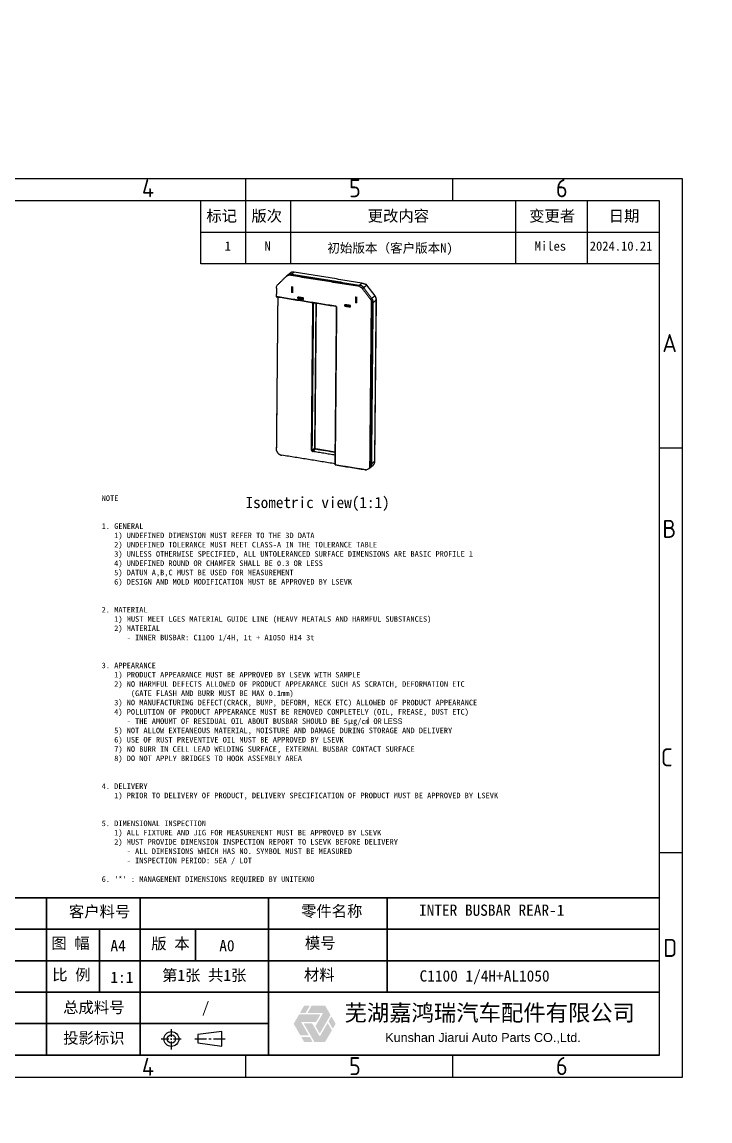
# Model space of a CAD drawing. Header units: millimetres. Extents: x -2825 to 0, y 0 to 11235.
# Drawn here: x -668 to -445.9, y 4907.4 to 5262.4 of the extents above; entities that cross this region are included whole.
import ezdxf
from ezdxf.enums import TextEntityAlignment as Align

# ---------------------------------------------------------------- set-up
doc = ezdxf.new("R2010")
doc.units = ezdxf.units.MM
doc.linetypes.add('AXES', pattern=[24, 15, -3, 3, -3])
doc.styles.add('ISO Proportional', font='isocp.shx')
doc.styles.add('仿宋', font='')
doc.styles.get('仿宋').set_extended_font_data('FangSong_GB2312')
doc.dimstyles.new('\\M+3BBE7\\M+3BABB Standard', dxfattribs={"dimscale": 20, "dimtxt": 0.18, "dimasz": 0.1, "dimexe": 0.18, "dimexo": 0.0625, "dimgap": 0.09, "dimtad": 1, "dimdec": 1, "dimzin": 0, "dimdsep": 46, "dimtxsty": 'Standard', "dimcen": 0, "dimadec": 0, "dimazin": 0, "dimtfac": 1, "dimtdec": 1, "dimtmove": 0, "dimatfit": 2, "dimfxl": 0, "dimtolj": 1, "dimtzin": 0, "dimarcsym": 0})

# ---------------------------------------------------------------- blocks, each defined once
blk = doc.blocks.new('*D8')
at = {"color": 0, "lineweight": -2}
for p, q in [((-884.83, 11228.93), (-872.23, 11228.93)), ((-844.06, 11208.64), (-872.23, 11228.93)), ((-839.52, 11205.37), (-842.44, 11207.47)), ((0, 0), (0, 0))]:
    blk.add_line(p, q, dxfattribs=at)
at = {"color": 0}
for points in [[(-842.25, 11207.74), (-842.64, 11207.2), (-844.06, 11208.64)], [(-839.71, 11205.1), (-839.32, 11205.64), (-837.9, 11204.2)]]:
    blk.add_solid(points, dxfattribs=at)
at = {"layer": 'Defpoints', "color": 0}
for p in [(-844.06, 11208.64), (-837.9, 11204.2)]:
    blk.add_point(p, dxfattribs=at)
at = {"color": 0, "insert": (-879.43, 11232.53), "char_height": 3.6, "attachment_point": 5}
blk.add_mtext('\\A1;∅7.6', dxfattribs=at)
blk = doc.blocks.new('*D9')
at = {"color": 0, "lineweight": -2}
for p, q in [((-2824.77, 11144.5), (-2812.17, 11144.5)), ((-2784, 11124.21), (-2812.17, 11144.5)), ((-2779.46, 11120.94), (-2782.38, 11123.04)), ((0, 0), (0, 0))]:
    blk.add_line(p, q, dxfattribs=at)
at = {"color": 0}
for points in [[(-2782.18, 11123.31), (-2782.57, 11122.77), (-2784, 11124.21)], [(-2779.65, 11120.67), (-2779.26, 11121.21), (-2777.83, 11119.77)]]:
    blk.add_solid(points, dxfattribs=at)
at = {"layer": 'Defpoints', "color": 0}
for p in [(-2784, 11124.21), (-2777.83, 11119.77)]:
    blk.add_point(p, dxfattribs=at)
at = {"color": 0, "insert": (-2819.37, 11148.1), "char_height": 3.6, "attachment_point": 5}
blk.add_mtext('\\A1;∅7.6', dxfattribs=at)
blk = doc.blocks.new('*D10')
at = {"color": 0, "lineweight": -2}
for p, q in [((-1174.23, 11152.07), (-1161.63, 11152.07)), ((-1133.46, 11131.78), (-1161.63, 11152.07)), ((-1128.92, 11128.51), (-1131.84, 11130.61)), ((0, 0), (0, 0))]:
    blk.add_line(p, q, dxfattribs=at)
at = {"color": 0}
for points in [[(-1131.64, 11130.88), (-1132.03, 11130.34), (-1133.46, 11131.78)], [(-1129.11, 11128.23), (-1128.72, 11128.78), (-1127.29, 11127.34)]]:
    blk.add_solid(points, dxfattribs=at)
at = {"layer": 'Defpoints', "color": 0}
for p in [(-1133.46, 11131.78), (-1127.29, 11127.34)]:
    blk.add_point(p, dxfattribs=at)
at = {"color": 0, "insert": (-1168.83, 11155.67), "char_height": 3.6, "attachment_point": 5}
blk.add_mtext('\\A1;∅7.6', dxfattribs=at)
blk = doc.blocks.new('jr')
h = blk.add_hatch(color=251)
h.dxf.hatch_style = 1
h.paths.add_polyline_path([(10.87, -6.25, 0.57735), (11, -6.47), (12.36, -6.47, 0.267949), (12.62, -6.32), (13.73, -4.4, 0.57735), (13.6, -4.17), (12.24, -4.17, 0.267949), (11.98, -4.32)])
h.paths.add_polyline_path([(14.58, -4.17, 0.267949), (14.32, -4.32), (13.21, -6.25, 0.57735), (13.34, -6.47), (17.71, -6.47, -0.57735), (17.84, -6.7), (15.69, -10.42, 0.267949), (15.69, -10.72), (16.8, -12.64, 0.57735), (17.06, -12.64), (20.19, -7.22, 0.267949), (20.19, -6.92), (18.69, -4.32, 0.267949), (18.43, -4.17)])
h = blk.add_hatch(color=128)
h.dxf.hatch_style = 1
h.paths.add_polyline_path([(15.66, -9.24, 0.267949), (15.91, -9.09), (17.02, -7.17, 0.57735), (16.89, -6.94), (10.64, -6.94, 0.267949), (10.38, -7.09), (8.88, -9.69, 0.267949), (8.88, -9.99), (10.81, -13.33, 0.267949), (11.07, -13.48), (13.28, -13.48, 0.57735), (13.41, -13.25), (11.23, -9.46, -0.57735), (11.36, -9.24)])
h.paths.add_polyline_path([(11.43, -13.95, 0.57735), (11.3, -14.17), (11.98, -15.35, 0.267949), (12.24, -15.5), (14.45, -15.5, 0.57735), (14.58, -15.28), (13.9, -14.1, 0.267949), (13.64, -13.95)])
h = blk.add_hatch(color=12)
h.dxf.hatch_style = 1
h.paths.add_polyline_path([(14.65, -9.86, 0.267949), (14.39, -9.71), (12.17, -9.71, 0.57735), (12.04, -9.94), (15.17, -15.35, 0.267949), (15.43, -15.5), (18.43, -15.5, 0.267949), (18.69, -15.35), (20.62, -12.02, 0.267949), (20.62, -11.72), (19.51, -9.8, 0.57735), (19.25, -9.8), (17.06, -13.59, -0.57735), (16.8, -13.59)])
h.paths.add_polyline_path([(20.68, -7.77, 0.57735), (20.42, -7.77), (19.74, -8.95, 0.267949), (19.74, -9.25), (20.85, -11.17, 0.57735), (21.1, -11.17), (21.79, -9.99, 0.267949), (21.79, -9.69)])
at = {"attachment_point": 1, "style": '仿宋'}
for s, insert, char_height, width in [('{\\fSimSun|b1|i0|c134|p2;\\W1.33542; \\W1;芜湖嘉鸿瑞汽车配件有限公司}', (20.01, -3.85), 5.1, 104.0993), ('{\\fArial|b0|i0|c0|p34;\\W5.07572; \\W1;Kunshan Jiarui Auto Parts CO.,Ltd.}', (31.81, -12.71), 2.8, 71.2838)]:
    blk.add_mtext(s, dxfattribs=dict(at, insert=insert, char_height=char_height, width=width))

msp = doc.modelspace()

# ---------------------------------------------------------------- linework, layer by layer
for p, q in [((-871.65, 5211.89), (-454.92, 5211.89)), ((-454.92, 5211.89), (-454.92, 4921.49)), ((-454.92, 4921.49), (-871.65, 4921.49))]:
    msp.add_line(p, q)
at = {"color": 0}
for p, q in [((-595.77, 5204.63), (-595.77, 5211.89)), ((-528.98, 5204.63), (-528.98, 5211.89)), ((-462.18, 5204.63), (-864.39, 5204.63)), ((-610.29, 5184.3), (-610.29, 5204.63)), ((-595.77, 5184.3), (-595.77, 5204.63)), ((-581.25, 5184.3), (-581.25, 5204.63)), ((-508.65, 5184.3), (-508.65, 5204.63)), ((-485.42, 5184.3), (-485.42, 5204.63)), ((-462.18, 4928.75), (-462.18, 5204.63)), ((-462.18, 5194.47), (-610.29, 5194.47)), ((-462.18, 5184.3), (-610.29, 5184.3)), ((-454.92, 5124.77), (-462.18, 5124.77)), ((-454.92, 4994.09), (-462.18, 4994.09)), ((-864.39, 4928.75), (-462.18, 4928.75)), ((-595.77, 4921.49), (-595.77, 4928.75)), ((-528.98, 4921.49), (-528.98, 4928.75))]:
    msp.add_line(p, q, dxfattribs=at)
at = {"linetype": 'Continuous'}
for p, q in [((-582.24, 5180.66), (-582.63, 5180.33)), ((-581.25, 5181.46), (-582.24, 5180.66)), ((-554.05, 5174), (-556.65, 5177.44)), ((-554.09, 5120.59), (-553.61, 5172.7)), ((-573.46, 5124.91), (-573.03, 5171.53)), ((-566.89, 5123.54), (-573.16, 5124.54)), ((-555.69, 5118.46), (-554.7, 5119.26)), ((-556.08, 5118.13), (-555.69, 5118.46))]:
    msp.add_line(p, q, dxfattribs=at)
at = {"color": 7, "lineweight": 35}
for p, q in [((-462.18, 4979.57), (-723.54, 4979.57)), ((-660.1, 4979.57), (-660.1, 4928.75)), ((-629.89, 4979.57), (-629.89, 4928.75)), ((-588.47, 4979.57), (-588.47, 4928.75)), ((-550.14, 4979.57), (-550.14, 4949.08)), ((-462.18, 4969.41), (-723.54, 4969.41)), ((-643, 4969.41), (-643, 4949.08)), ((-612.06, 4969.41), (-612.06, 4959.24)), ((-462.18, 4959.24), (-723.54, 4959.24)), ((-462.18, 4949.08), (-723.54, 4949.08)), ((-588.47, 4938.91), (-723.54, 4938.91)), ((-723.54, 4928.75), (-462.18, 4928.75))]:
    msp.add_line(p, q, dxfattribs=at)
at = {"color": 1, "linetype": 'AXES', "ltscale": 0.167602}
msp.add_line((-619.78, 4930.6), (-619.78, 4937.3), dxfattribs=at)
at = {"color": 7}
for p, q in [((-603.46, 4936.39), (-611.25, 4935.34)), ((-611.25, 4935.34), (-611.25, 4932.66)), ((-603.46, 4931.6), (-603.46, 4936.39)), ((-611.25, 4932.66), (-603.46, 4931.6))]:
    msp.add_line(p, q, dxfattribs=at)
at = {"color": 1, "linetype": 'AXES', "ltscale": 0.167603}
msp.add_line((-623.14, 4933.95), (-616.43, 4933.95), dxfattribs=at)
at = {"color": 1, "linetype": 'AXES', "ltscale": 0.248884}
msp.add_line((-612.19, 4934), (-602.23, 4934), dxfattribs=at)
at = {"color": 7}
for radius in [2.4, 1.34]:
    msp.add_circle((-619.78, 4933.95), radius, dxfattribs=at)
at = {"linetype": 'Continuous'}
for points, degree in [([(-585.42, 5177.63), (-582.73, 5180.25)], 1), ([(-558.91, 5176.96), (-581.93, 5180.65)], 1), ([(-580.96, 5180.98), (-581.31, 5180.69)], 1), ([(-559.44, 5177.18), (-566.73, 5178.35), (-574.02, 5179.52), (-581.31, 5180.69)], 3), ([(-581.19, 5181.51), (-581.21, 5181.5), (-581.23, 5181.48), (-581.25, 5181.46)], 3), ([(-580.17, 5181.62), (-580.96, 5180.98)], 1), ([(-580.96, 5180.98), (-559.09, 5177.47)], 1), ([(-580.96, 5180.98), (-559.09, 5177.47)], 1), ([(-558.3, 5178.11), (-580.17, 5181.62)], 1), ([(-585.9, 5176.46), (-585.92, 5173.71)], 1), ([(-581.02, 5176.95), (-581.03, 5175.08)], 1), ([(-581.02, 5176.95), (-580.56, 5176.88)], 1), ([(-580.73, 5175.11), (-580.71, 5176.98)], 1), ([(-580.57, 5175.01), (-580.56, 5176.88)], 1), ([(-559.09, 5177.47), (-559.21, 5177.37), (-559.32, 5177.28), (-559.44, 5177.18)], 3), ([(-558.3, 5178.11), (-558.56, 5177.9), (-558.82, 5177.68), (-559.09, 5177.47)], 3), ([(-558.3, 5178.11), (-557.94, 5178.06), (-557.54, 5177.94), (-557.19, 5177.78), (-556.89, 5177.61)], 4), ([(-557.72, 5176.62), (-558.11, 5176.3)], 1), ([(-558.11, 5176.3), (-555.48, 5172.82)], 1), ([(-556.73, 5177.43), (-557.72, 5176.62)], 1), ([(-557.72, 5176.62), (-555.09, 5173.15)], 1), ([(-557.72, 5176.62), (-555.09, 5173.15)], 1), ([(-556.73, 5177.43), (-556.78, 5177.49), (-556.83, 5177.55), (-556.89, 5177.61)], 3), ([(-554.1, 5173.95), (-556.73, 5177.43)], 1), ([(-585.92, 5173.71), (-585.85, 5173.59)], 1), ([(-566.81, 5170.64), (-585.92, 5173.71)], 1), ([(-585.46, 5173.4), (-585.9, 5125.24)], 1), ([(-566.74, 5170.52), (-585.85, 5173.59)], 1), ([(-585.8, 5125.15), (-585.35, 5173.3)], 1), ([(-585.46, 5173.4), (-585.35, 5173.3)], 1), ([(-580.73, 5175.11), (-581.03, 5175.08)], 1), ([(-580.57, 5175.01), (-581.03, 5175.08)], 1), ([(-580.57, 5175.01), (-580.73, 5175.11)], 1), ([(-578.9, 5173.41), (-578.98, 5173.58)], 1), ([(-578.98, 5173.58), (-578.98, 5173.11)], 1), ([(-577.14, 5173.28), (-578.98, 5173.58)], 1), ([(-578.98, 5173.11), (-578.9, 5173.41)], 1), ([(-578.98, 5173.11), (-577.14, 5172.82)], 1), ([(-578.9, 5173.41), (-577.06, 5173.11)], 1), ([(-577.14, 5172.82), (-577.14, 5173.28)], 1), ([(-560.34, 5173.63), (-560.36, 5171.76)], 1), ([(-560.34, 5173.63), (-559.89, 5173.56)], 1), ([(-560.04, 5173.66), (-560.05, 5171.79)], 1), ([(-559.9, 5171.69), (-559.89, 5173.56)], 1), ([(-555.7, 5118.6), (-555.2, 5172.35)], 1), ([(-555.09, 5173.15), (-555.22, 5173.04), (-555.35, 5172.93), (-555.48, 5172.82)], 3), ([(-554.95, 5171.57), (-554.95, 5171.79), (-554.99, 5172), (-555.08, 5172.19), (-555.2, 5172.35)], 4), ([(-554.1, 5173.95), (-554.43, 5173.68), (-554.76, 5173.41), (-555.09, 5173.15)], 3), ([(-553.65, 5172.63), (-554.63, 5171.83)], 1), ([(-554.13, 5120.52), (-553.65, 5172.63)], 1), ([(-574.23, 5171.52), (-574.67, 5124.3)], 1), ([(-573.97, 5171.55), (-574.41, 5124.33)], 1), ([(-574.23, 5171.52), (-573.97, 5171.55)], 1), ([(-573.07, 5171.54), (-573.21, 5155.97), (-573.36, 5140.41), (-573.5, 5124.84)], 3), ([(-566.93, 5119.43), (-566.46, 5170.2)], 1), ([(-566.83, 5119.42), (-566.36, 5170.1)], 1), ([(-566.74, 5170.52), (-566.81, 5170.64)], 1), ([(-566.46, 5170.2), (-566.43, 5170.17), (-566.39, 5170.13), (-566.36, 5170.1)], 3), ([(-563.74, 5170.98), (-563.82, 5171.15)], 1), ([(-563.82, 5171.15), (-563.82, 5170.68)], 1), ([(-561.98, 5170.85), (-563.82, 5171.15)], 1), ([(-563.82, 5170.68), (-563.74, 5170.98)], 1), ([(-563.82, 5170.68), (-561.98, 5170.38)], 1), ([(-563.74, 5170.98), (-561.9, 5170.68)], 1), ([(-561.98, 5170.38), (-561.98, 5170.85)], 1), ([(-560.05, 5171.79), (-560.36, 5171.76)], 1), ([(-559.9, 5171.69), (-560.36, 5171.76)], 1), ([(-559.9, 5171.69), (-560.05, 5171.79)], 1), ([(-555.43, 5119.45), (-554.95, 5171.57)], 1), ([(-555.12, 5119.71), (-554.63, 5171.83)], 1), ([(-555.12, 5119.71), (-554.63, 5171.83)], 1), ([(-554.63, 5171.83), (-554.95, 5171.57)], 1), ([(-585.98, 5124.9), (-585.99, 5124.66)], 1), ([(-585.8, 5125.15), (-585.9, 5125.24)], 1), ([(-574.41, 5124.33), (-574.67, 5124.3)], 1), ([(-574.46, 5124.06), (-573.5, 5124.84)], 1), ([(-574.41, 5124.33), (-574.41, 5124.25), (-574.43, 5124.14), (-574.46, 5124.06)], 3), ([(-574.22, 5123.71), (-573.89, 5123.98), (-573.56, 5124.25), (-573.23, 5124.52)], 3), ([(-566.87, 5122.53), (-574.22, 5123.71)], 1), ([(-573.23, 5124.52), (-571.12, 5124.18), (-569.01, 5123.84), (-566.9, 5123.5)], 3), ([(-566.93, 5119.73), (-584.17, 5122.5)], 1), ([(-566.93, 5119.43), (-566.88, 5119.38)], 1), ([(-566.88, 5119.38), (-563.7, 5118.87), (-560.51, 5118.36), (-557.33, 5117.85)], 3), ([(-566.83, 5119.42), (-556.79, 5117.81)], 1), ([(-555.7, 5118.6), (-555.58, 5118.8), (-555.48, 5119.01), (-555.43, 5119.24), (-555.43, 5119.45)], 4), ([(-555.12, 5119.71), (-555.22, 5119.63), (-555.33, 5119.54), (-555.43, 5119.45)], 3), ([(-554.13, 5120.52), (-554.46, 5120.25), (-554.79, 5119.98), (-555.12, 5119.71)], 3)]:
    msp.add_open_spline(points, degree=degree, dxfattribs=at)
for points, degree, knots in [([(-582.73, 5180.25), (-582.62, 5180.35), (-582.5, 5180.44), (-582.23, 5180.58), (-582.08, 5180.63), (-581.93, 5180.65)], 3, [0, 0, 0, 0, 0.5, 0.5, 1, 1, 1, 1]), ([(-580.96, 5180.98), (-581.09, 5181), (-581.22, 5181), (-581.47, 5180.99), (-581.59, 5180.97), (-581.83, 5180.9), (-581.94, 5180.85), (-582.12, 5180.75), (-582.18, 5180.71), (-582.24, 5180.66)], 3, [0, 0, 0, 0, 0.274363, 0.274363, 0.548725, 0.548725, 0.823088, 0.823088, 1, 1, 1, 1]), ([(-581.31, 5180.69), (-581.33, 5180.69), (-581.35, 5180.69), (-581.39, 5180.69), (-581.43, 5180.69), (-581.48, 5180.69), (-581.55, 5180.69), (-581.63, 5180.69), (-581.7, 5180.68), (-581.77, 5180.68), (-581.82, 5180.67), (-581.85, 5180.66), (-581.89, 5180.66), (-581.91, 5180.66), (-581.93, 5180.65)], 3, [0, 0, 0, 0, 0.062471, 0.124908, 0.187332, 0.249769, 0.374729, 0.499801, 0.624938, 0.750039, 0.812557, 0.875048, 0.937521, 1, 1, 1, 1]), ([(-580.17, 5181.62), (-580.18, 5181.62), (-580.21, 5181.63), (-580.26, 5181.64), (-580.3, 5181.64), (-580.36, 5181.65), (-580.43, 5181.65), (-580.53, 5181.66), (-580.66, 5181.66), (-580.8, 5181.65), (-580.92, 5181.62), (-581.01, 5181.6), (-581.07, 5181.58), (-581.11, 5181.56), (-581.15, 5181.53), (-581.18, 5181.52), (-581.19, 5181.51)], 3, [0, 0, 0, 0, 0.031246, 0.062492, 0.093741, 0.124992, 0.187489, 0.249992, 0.374932, 0.499863, 0.624813, 0.749822, 0.812371, 0.874929, 0.937481, 1, 1, 1, 1]), ([(-585.9, 5176.46), (-585.9, 5176.57), (-585.89, 5176.68), (-585.84, 5176.9), (-585.81, 5177), (-585.73, 5177.2), (-585.68, 5177.3), (-585.56, 5177.47), (-585.5, 5177.55), (-585.42, 5177.63)], 3, [0, 0, 0, 0, 0.25, 0.25, 0.5, 0.5, 0.75, 0.75, 1, 1, 1, 1]), ([(-558.91, 5176.96), (-558.92, 5176.96), (-558.93, 5176.97), (-558.96, 5176.98), (-558.98, 5177), (-559.01, 5177.01), (-559.06, 5177.03), (-559.11, 5177.06), (-559.18, 5177.09), (-559.25, 5177.12), (-559.31, 5177.14), (-559.38, 5177.16), (-559.42, 5177.17), (-559.44, 5177.18)], 3, [0, 0, 0, 0, 0.041657, 0.083306, 0.124957, 0.187449, 0.249967, 0.375069, 0.500207, 0.62528, 0.750241, 0.875097, 1, 1, 1, 1]), ([(-557.72, 5176.62), (-557.8, 5176.73), (-557.89, 5176.83), (-557.99, 5176.93), (-558.24, 5177.14), (-558.53, 5177.31), (-558.72, 5177.39), (-558.9, 5177.44), (-559.09, 5177.47)], 5, [0, 0, 0, 0, 0, 0, 0.400002, 0.400002, 0.400002, 1, 1, 1, 1, 1, 1]), ([(-557.72, 5176.62), (-557.8, 5176.73), (-557.9, 5176.84), (-558.11, 5177.03), (-558.22, 5177.11), (-558.45, 5177.26), (-558.58, 5177.32), (-558.83, 5177.41), (-558.96, 5177.45), (-559.09, 5177.47)], 3, [0, 0, 0, 0, 0.25, 0.25, 0.5, 0.5, 0.75, 0.75, 1, 1, 1, 1]), ([(-558.91, 5176.96), (-558.76, 5176.89), (-558.61, 5176.79), (-558.34, 5176.57), (-558.22, 5176.44), (-558.11, 5176.3)], 3, [0, 0, 0, 0, 0.5, 0.5, 1, 1, 1, 1]), ([(-556.68, 5177.47), (-556.68, 5177.47), (-556.69, 5177.47), (-556.69, 5177.48), (-556.7, 5177.48), (-556.7, 5177.49), (-556.71, 5177.5), (-556.73, 5177.51), (-556.75, 5177.52), (-556.77, 5177.54), (-556.8, 5177.56), (-556.82, 5177.57), (-556.84, 5177.59), (-556.86, 5177.6), (-556.87, 5177.6), (-556.88, 5177.61), (-556.89, 5177.61)], 3, [0, 0, 0, 0, 0.030279, 0.060617, 0.091017, 0.121481, 0.182607, 0.244009, 0.367647, 0.4924, 0.618182, 0.744846, 0.808453, 0.872203, 0.936063, 1, 1, 1, 1]), ([(-556.73, 5177.43), (-556.72, 5177.44), (-556.71, 5177.45), (-556.69, 5177.46), (-556.69, 5177.47), (-556.68, 5177.47)], 3, [0, 0, 0, 0, 0.5, 0.5, 1, 1, 1, 1]), ([(-556.65, 5177.44), (-556.65, 5177.44), (-556.66, 5177.44), (-556.66, 5177.45), (-556.67, 5177.46), (-556.68, 5177.47), (-556.68, 5177.47)], 3, [0, 0, 0, 0, 0.048155, 0.366514, 0.683641, 1, 1, 1, 1]), ([(-585.46, 5173.4), (-585.46, 5173.43), (-585.46, 5173.46), (-585.46, 5173.49), (-585.47, 5173.53), (-585.48, 5173.56), (-585.49, 5173.57), (-585.49, 5173.58), (-585.5, 5173.59)], 5, [0, 0, 0, 0, 0, 0, 0.600049, 0.600049, 0.600049, 1, 1, 1, 1, 1, 1]), ([(-585.35, 5173.3), (-585.35, 5173.31), (-585.35, 5173.32), (-585.35, 5173.34), (-585.36, 5173.38), (-585.37, 5173.41), (-585.38, 5173.45), (-585.4, 5173.48), (-585.42, 5173.52), (-585.44, 5173.54), (-585.45, 5173.55), (-585.46, 5173.56)], 3, [0, 0, 0, 0, 0.068253, 0.136574, 0.273774, 0.411249, 0.547989, 0.681936, 0.815552, 0.947633, 1, 1, 1, 1]), ([(-555.48, 5172.82), (-555.42, 5172.75), (-555.37, 5172.67), (-555.28, 5172.52), (-555.24, 5172.43), (-555.2, 5172.35)], 3, [0, 0, 0, 0, 0.5, 0.5, 1, 1, 1, 1]), ([(-554.63, 5171.83), (-554.63, 5171.88), (-554.63, 5171.94), (-554.64, 5171.99), (-554.66, 5172.27), (-554.74, 5172.54), (-554.83, 5172.76), (-554.94, 5172.96), (-555.09, 5173.15)], 5, [0, 0, 0, 0, 0, 0, 0.199933, 0.199933, 0.199933, 1, 1, 1, 1, 1, 1]), ([(-554.63, 5171.83), (-554.63, 5171.94), (-554.64, 5172.06), (-554.68, 5172.29), (-554.71, 5172.4), (-554.79, 5172.62), (-554.83, 5172.73), (-554.95, 5172.95), (-555.01, 5173.05), (-555.09, 5173.15)], 3, [0, 0, 0, 0, 0.25, 0.25, 0.5, 0.5, 0.75, 0.75, 1, 1, 1, 1]), ([(-554.1, 5173.95), (-554.09, 5173.96), (-554.07, 5173.97), (-554.06, 5173.99), (-554.05, 5173.99), (-554.05, 5174), (-554.05, 5174), (-554.05, 5174)], 3, [0, 0, 0, 0, 0.368046, 0.368046, 0.736092, 0.736092, 1, 1, 1, 1]), ([(-553.65, 5172.63), (-553.64, 5172.75), (-553.65, 5172.86), (-553.69, 5173.09), (-553.72, 5173.21), (-553.8, 5173.43), (-553.85, 5173.54), (-553.96, 5173.75), (-554.03, 5173.86), (-554.1, 5173.95)], 3, [0, 0, 0, 0, 0.25, 0.25, 0.5, 0.5, 0.75, 0.75, 1, 1, 1, 1]), ([(-553.61, 5172.7), (-553.6, 5172.79), (-553.62, 5173.01), (-553.7, 5173.38), (-553.86, 5173.73), (-553.99, 5173.93), (-554.05, 5174)], 3, [0, 0, 0, 0, 0.185017, 0.49581, 0.808592, 1, 1, 1, 1]), ([(-553.65, 5172.63), (-553.63, 5172.65), (-553.62, 5172.66), (-553.61, 5172.68), (-553.61, 5172.69), (-553.61, 5172.7), (-553.61, 5172.7), (-553.61, 5172.7)], 3, [0, 0, 0, 0, 0.488194, 0.488194, 0.976388, 0.976388, 1, 1, 1, 1]), ([(-574.23, 5171.52), (-574.23, 5171.55), (-574.23, 5171.58), (-574.22, 5171.61), (-574.2, 5171.66), (-574.17, 5171.7), (-574.15, 5171.72), (-574.12, 5171.74), (-574.08, 5171.76), (-574.07, 5171.76), (-574.06, 5171.77), (-574.04, 5171.77)], 5, [0, 0, 0, 0, 0, 0, 0.4054, 0.4054, 0.4054, 0.803876, 0.803876, 0.803876, 1, 1, 1, 1, 1, 1]), ([(-573.97, 5171.55), (-573.97, 5171.56), (-573.97, 5171.56), (-573.97, 5171.57), (-573.97, 5171.58), (-573.97, 5171.59), (-573.97, 5171.6), (-573.97, 5171.62), (-573.98, 5171.65), (-573.98, 5171.67), (-573.99, 5171.7), (-574, 5171.71), (-574, 5171.73), (-574.01, 5171.74), (-574.01, 5171.74), (-574.01, 5171.75), (-574.01, 5171.75)], 3, [0, 0, 0, 0, 0.03143, 0.062915, 0.094461, 0.126062, 0.189401, 0.25292, 0.380191, 0.507341, 0.633648, 0.758329, 0.819843, 0.880674, 0.940749, 1, 1, 1, 1]), ([(-566.36, 5170.1), (-566.36, 5170.13), (-566.36, 5170.16), (-566.37, 5170.23), (-566.38, 5170.26), (-566.4, 5170.32), (-566.42, 5170.35), (-566.45, 5170.4), (-566.47, 5170.43), (-566.51, 5170.48), (-566.53, 5170.5), (-566.58, 5170.55), (-566.61, 5170.56), (-566.67, 5170.6), (-566.69, 5170.61), (-566.75, 5170.63), (-566.78, 5170.64), (-566.81, 5170.64)], 3, [0, 0, 0, 0, 0.125, 0.125, 0.25, 0.25, 0.375, 0.375, 0.5, 0.5, 0.625, 0.625, 0.75, 0.75, 0.875, 0.875, 1, 1, 1, 1]), ([(-566.46, 5170.2), (-566.46, 5170.23), (-566.47, 5170.27), (-566.5, 5170.34), (-566.52, 5170.38), (-566.57, 5170.44), (-566.6, 5170.46), (-566.66, 5170.5), (-566.7, 5170.52), (-566.74, 5170.52)], 3, [0, 0, 0, 0, 0.25, 0.25, 0.5, 0.5, 0.75, 0.75, 1, 1, 1, 1]), ([(-585.8, 5125.15), (-585.8, 5125.12), (-585.8, 5125.09), (-585.81, 5125.06), (-585.83, 5125.01), (-585.86, 5124.97), (-585.88, 5124.95), (-585.91, 5124.92), (-585.95, 5124.91), (-585.96, 5124.9), (-585.97, 5124.9), (-585.98, 5124.9)], 5, [0, 0, 0, 0, 0, 0, 0.406505, 0.406505, 0.406505, 0.805497, 0.805497, 0.805497, 1, 1, 1, 1, 1, 1]), ([(-585.95, 5124.97), (-585.95, 5124.97), (-585.95, 5124.96), (-585.96, 5124.95), (-585.97, 5124.93), (-585.97, 5124.91), (-585.98, 5124.9), (-585.98, 5124.9)], 3, [0, 0, 0, 0, 0.124976, 0.250023, 0.500212, 0.7485, 1, 1, 1, 1]), ([(-585.9, 5125.24), (-585.9, 5125.24), (-585.9, 5125.22), (-585.9, 5125.19), (-585.91, 5125.16), (-585.91, 5125.12), (-585.92, 5125.08), (-585.93, 5125.05), (-585.93, 5125.02), (-585.94, 5125), (-585.95, 5124.98), (-585.95, 5124.97)], 3, [0, 0, 0, 0, 0.075387, 0.150933, 0.302617, 0.453528, 0.602264, 0.701094, 0.800667, 0.900475, 1, 1, 1, 1]), ([(-574.67, 5124.3), (-574.67, 5124.29), (-574.67, 5124.28), (-574.67, 5124.26), (-574.67, 5124.24), (-574.66, 5124.22), (-574.65, 5124.19), (-574.64, 5124.15), (-574.62, 5124.12), (-574.6, 5124.08), (-574.57, 5124.05), (-574.55, 5124.03), (-574.52, 5124.01), (-574.5, 5124), (-574.49, 5123.99), (-574.49, 5123.99)], 3, [0, 0, 0, 0, 0.050965, 0.1021, 0.153457, 0.204955, 0.307831, 0.409987, 0.510469, 0.611004, 0.71091, 0.809491, 0.905204, 0.952809, 1, 1, 1, 1]), ([(-574.46, 5124.06), (-574.46, 5124.06), (-574.46, 5124.06), (-574.46, 5124.05), (-574.46, 5124.04), (-574.47, 5124.03), (-574.47, 5124.02), (-574.48, 5124.01), (-574.48, 5124), (-574.48, 5124), (-574.49, 5123.99), (-574.49, 5123.99)], 3, [0, 0, 0, 0, 0.083991, 0.167916, 0.251757, 0.37732, 0.502596, 0.627535, 0.752097, 0.876254, 1, 1, 1, 1]), ([(-574.49, 5123.99), (-574.48, 5123.95), (-574.47, 5123.92), (-574.44, 5123.86), (-574.42, 5123.83), (-574.37, 5123.78), (-574.34, 5123.76), (-574.28, 5123.73), (-574.25, 5123.72), (-574.22, 5123.71)], 3, [0, 0, 0, 0, 0.25, 0.25, 0.5, 0.5, 0.75, 0.75, 1, 1, 1, 1]), ([(-573.46, 5124.91), (-573.46, 5124.91), (-573.46, 5124.91), (-573.46, 5124.9), (-573.47, 5124.89), (-573.48, 5124.86), (-573.49, 5124.85), (-573.5, 5124.84)], 3, [0, 0, 0, 0, 0.023557, 0.023557, 0.511779, 0.511779, 1, 1, 1, 1]), ([(-573.5, 5124.84), (-573.5, 5124.81), (-573.5, 5124.77), (-573.47, 5124.7), (-573.45, 5124.66), (-573.4, 5124.6), (-573.37, 5124.58), (-573.3, 5124.54), (-573.27, 5124.52), (-573.23, 5124.52)], 3, [0, 0, 0, 0, 0.25, 0.25, 0.5, 0.5, 0.75, 0.75, 1, 1, 1, 1]), ([(-573.16, 5124.54), (-573.17, 5124.55), (-573.21, 5124.56), (-573.28, 5124.59), (-573.36, 5124.66), (-573.42, 5124.74), (-573.46, 5124.83), (-573.46, 5124.89), (-573.46, 5124.91)], 3, [0, 0, 0, 0, 0.11748, 0.2881, 0.466, 0.638281, 0.810085, 1, 1, 1, 1]), ([(-573.16, 5124.54), (-573.17, 5124.55), (-573.18, 5124.54), (-573.2, 5124.54), (-573.22, 5124.53), (-573.23, 5124.52)], 3, [0, 0, 0, 0, 0.49774, 0.49774, 1, 1, 1, 1]), ([(-566.83, 5119.42), (-566.83, 5119.42), (-566.83, 5119.41), (-566.83, 5119.4), (-566.83, 5119.39), (-566.83, 5119.39), (-566.84, 5119.38), (-566.84, 5119.37), (-566.85, 5119.37), (-566.86, 5119.37), (-566.86, 5119.37), (-566.87, 5119.37), (-566.87, 5119.37), (-566.88, 5119.38), (-566.88, 5119.38)], 3, [0, 0, 0, 0, 0.064324, 0.129045, 0.194016, 0.258779, 0.359366, 0.461069, 0.562626, 0.663011, 0.74729, 0.831591, 0.915824, 1, 1, 1, 1]), ([(-555.69, 5118.46), (-555.68, 5118.46), (-555.67, 5118.47), (-555.58, 5118.55), (-555.5, 5118.63), (-555.37, 5118.81), (-555.31, 5118.91), (-555.21, 5119.12), (-555.18, 5119.24), (-555.13, 5119.47), (-555.12, 5119.59), (-555.12, 5119.71)], 3, [0, 0, 0, 0, 0.019698, 0.019698, 0.264774, 0.264774, 0.509849, 0.509849, 0.754925, 0.754925, 1, 1, 1, 1]), ([(-554.78, 5119.2), (-554.71, 5119.25), (-554.55, 5119.39), (-554.33, 5119.67), (-554.16, 5120.03), (-554.1, 5120.35), (-554.09, 5120.54), (-554.09, 5120.59)], 3, [0, 0, 0, 0, 0.157649, 0.40803, 0.658113, 0.909384, 1, 1, 1, 1]), ([(-554.7, 5119.26), (-554.63, 5119.32), (-554.56, 5119.39), (-554.42, 5119.56), (-554.35, 5119.66), (-554.24, 5119.89), (-554.2, 5120.01), (-554.14, 5120.26), (-554.13, 5120.39), (-554.13, 5120.52)], 3, [0, 0, 0, 0, 0.2069, 0.2069, 0.471267, 0.471267, 0.735633, 0.735633, 1, 1, 1, 1]), ([(-554.13, 5120.52), (-554.12, 5120.53), (-554.11, 5120.54), (-554.09, 5120.56), (-554.09, 5120.57), (-554.09, 5120.59), (-554.09, 5120.59), (-554.09, 5120.59)], 3, [0, 0, 0, 0, 0.488221, 0.488221, 0.976443, 0.976443, 1, 1, 1, 1]), ([(-557.33, 5117.85), (-557.31, 5117.84), (-557.29, 5117.84), (-557.26, 5117.83), (-557.23, 5117.82), (-557.18, 5117.81), (-557.13, 5117.81), (-557.06, 5117.8), (-557, 5117.8), (-556.94, 5117.8), (-556.89, 5117.8), (-556.86, 5117.8), (-556.83, 5117.81), (-556.8, 5117.81), (-556.79, 5117.81)], 3, [0, 0, 0, 0, 0.062471, 0.124908, 0.187332, 0.249769, 0.374729, 0.499801, 0.624938, 0.750039, 0.812557, 0.875048, 0.937521, 1, 1, 1, 1]), ([(-555.7, 5118.6), (-555.76, 5118.5), (-555.82, 5118.4), (-555.97, 5118.23), (-556.06, 5118.15), (-556.24, 5118.01), (-556.35, 5117.96), (-556.56, 5117.87), (-556.67, 5117.84), (-556.79, 5117.81)], 3, [0, 0, 0, 0, 0.25, 0.25, 0.5, 0.5, 0.75, 0.75, 1, 1, 1, 1])]:
    msp.add_open_spline(points, degree=degree, knots=knots, dxfattribs=at)
for points, weights in [([(-580.96, 5180.98), (-581.7, 5181.1), (-582.24, 5180.66)], [1, 0.920208398314, 0.985510319631]), ([(-585.99, 5124.66), (-586, 5122.79), (-584.17, 5122.5)], [1, 0.707106781187, 1])]:
    msp.add_rational_spline(points, weights, degree=2, dxfattribs=at)
msp.add_rational_spline([(-555.69, 5118.46), (-555.68, 5118.47), (-555.67, 5118.48), (-555.12, 5118.94), (-555.12, 5119.71)], [0.996929386426, 0.998432411026, 1, 0.923879532507, 1], degree=2, knots=[0, 0, 0, 0.020178, 0.020178, 1, 1, 1], dxfattribs=at)

# ---------------------------------------------------------------- block references
at = {"lineweight": 18, "xscale": 1.036697711772204, "yscale": 1.036697711772204, "zscale": 1.036697711772204}
msp.add_blockref('jr', (-589.44, 4949.05), dxfattribs=at)

# ---------------------------------------------------------------- texts
at = {"color": 0, "style": 'ISO Proportional'}
for s, p in [('4', (-627.34, 5208.74)), ('5', (-560.55, 5208.74)), ('6', (-493.76, 5208.74)), ('A', (-458.97, 5158.72)), ('B', (-459.07, 5098.72)), ('C', (-459.87, 5024.93)), ('D', (-458.76, 4963.37)), ('4', (-627.34, 4924.96)), ('5', (-560.55, 4925.17)), ('6', (-493.76, 4925.21))]:
    msp.add_text(s, height=5.81, dxfattribs=at).set_placement(p, align=Align.MIDDLE)
at = {"char_height": 3.63, "width": 98.5767, "attachment_point": 1, "style": '仿宋'}
for s, insert in [('{\\fSimSun|b0|i0|c134|p2;标记}', (-608.49, 5201.61)), ('{\\fSimSun|b0|i0|c134|p2;版次}', (-593.97, 5201.61)), ('{\\fSimSun|b0|i0|c134|p2;更改内容}', (-556.42, 5201.61)), ('{\\fSimSun|b0|i0|c134|p2;变更者}', (-504.31, 5201.61)), ('{\\fSimSun|b0|i0|c134|p2;日期}', (-478.63, 5201.61))]:
    msp.add_mtext(s, dxfattribs=dict(at, insert=insert))
at = {"char_height": 2.97, "attachment_point": 1}
for s, width, insert in [('1', 6.284, (-602.6, 5191.55)), ('N', 6.284, (-589.73, 5191.55)), ('{\\fSimSun|b0|i0|c134|p2;初始版本（客户版本}N)', 86.7375, (-569.46, 5190.92)), ('Miles', 6.284, (-502.49, 5191.55)), ('2024.10.21', 6.284, (-484.74, 5191.55))]:
    msp.add_mtext_dynamic_manual_height_columns(s, width=width, gutter_width=12.5, heights=[0], dxfattribs=dict(at, insert=insert))
at = {"attachment_point": 1}
for s, insert, char_height, width in [("NOTE\\P\\P\\P1. GENERAL\\P   1) UNDEFINED DIMENSION MUST REFER TO THE 3D DATA   \\P   2) UNDEFINED TOLERANCE MUST MEET CLASS-A IN THE TOLERANCE TABLE\\P   3) UNLESS OTHERWISE SPECIFIED, ALL UNTOLERANCED SURFACE DIMENSIONS ARE BASIC PROFILE 1\\P   4) UNDEFINED ROUND OR CHAMFER SHALL BE 0.3 OR LESS\\P   5) DATUM A,B,C MUST BE USED FOR MEASUREMENT\\P   6) DESIGN AND MOLD MODIFICATION MUST BE APPROVED BY LSEVK\\P\\P\\P2. MATERIAL\\P   1) MUST MEET LGES MATERIAL GUIDE LINE (HEAVY MEATALS AND HARMFUL SUBSTANCES)\\P   2) MATERIAL\\P      - INNER BUSBAR: C1100 1/4H, 1t + A1050 H14 3t\\P\\P\\P3. APPEARANCE\\P   1) PRODUCT APPEARANCE MUST BE APPROVED BY LSEVK WITH SAMPLE\\P   2) NO HARMFUL DEFECTS ALLOWED OF PRODUCT APPEARANCE SUCH AS SCRATCH, DEFORMATION ETC \\P       (GATE FLASH AND BURR MUST BE MAX 0.1mm)\\P   3) NO MANUFACTURING DEFECT(CRACK, BUMP, DEFORM, NECK ETC) ALLOWED OF PRODUCT APPEARANCE \\P   4) POLLUTION OF PRODUCT APPEARANCE MUST BE REMOVED COMPLETELY (OIL, FREASE, DUST ETC)\\P      - THE AMOUMT OF RESIDUAL OIL ABOUT BUSBAR SHOULD BE 5µg/{\\fMS PGothic|b0|i0|c128|p34;㎠} OR{\\f굴림|b0|i0|c129|p2; LESS\\P}   5) NOT ALLOW EXTEANEOUS MATERIAL, MOISTURE AND DAMAGE DURING STORAGE AND DELIVERY\\P   6) USE OF RUST PREVENTIVE OIL MUST BE APPROVED BY LSEVK\\P   7) NO BURR IN CELL LEAD WELDING SURFACE, EXTERNAL BUSBAR CONTACT SURFACE\\P   8) DO NOT APPLY BRIDGES TO HOOK ASSEMBLY AREA\\P\\P\\P4. DELIVERY\\P   1) PRIOR TO DELIVERY OF PRODUCT, DELIVERY SPECIFICATION OF PRODUCT MUST BE APPROVED BY LSEVK\\P\\P\\P5. DIMENSIONAL INSPECTION\\P   1) ALL FIXTURE AND JIG FOR MEASUREMENT MUST BE APPROVED BY LSEVK\\P   2) MUST PROVIDE DIMENSION INSPECTION REPORT TO LSEVK BEFORE DELIVERY\\P      - ALL DIMENSIONS WHICH HAS NO. SYMBOL MUST BE MEASURED\\P      - INSPECTION PERIOD: 5EA / LOT\\P\\P6. '*' : MANAGEMENT DIMENSIONS REQUIRED BY UNITEKNO", (-642.29, 5109.52), 1.8, 270.3333), ('Isometric view(1:1)', (-595.86, 5109.04), 3.6, 61.2788)]:
    msp.add_mtext(s, dxfattribs=dict(at, insert=insert, char_height=char_height, width=width))
at = {"lineweight": 18, "char_height": 3.63, "attachment_point": 1}
for s, width, gutter_width, insert in [('{\\fSimSun|b0|i0|c134|p2;客户料号}', 56.5558, 1, (-652.87, 4976.89)), ('{\\fSimSun|b0|i0|c134|p2;零件名称}', 24.5379, 1, (-577.95, 4977.06)), ('{\\fSimSun|b0|i0|c134|p2;INTER BUSBAR REAR-1}', 104.1998, 1, (-539.85, 4977.36)), ('{\\fSTSong|b0|i0|c134|p2;图 \\fSimSun|b0|i0|c134|p2;幅}', 15.5274, 1, (-658.53, 4966.73)), ('{\\fSimSun|b0|i0|c134|p2;版 \\fSTSong|b0|i0|c134|p2;本}', 35.887, 1, (-626.29, 4966.57)), ('{\\fSimSun|b0|i0|c134|p2;模号}', 17.136, 1, (-576.7, 4966.74)), ('{\\fSimSun|b0|i0|c134|p2;A4}', 12.3929, 1, (-639.46, 4965.91)), ('{\\fSimSun|b0|i0|c134|p2;A0}', 12.3929, 1, (-604.33, 4965.91)), ('{\\fSTFangsong|b0|i0|c134|p2;比 例}', 15.2688, 1, (-658.27, 4956.51)), ('{\\fSTSong|b0|i0|c134|p2;第1张 共1张}', 34.3104, 1, (-622.79, 4956.34)), ('{\\fSimSun|b0|i0|c134|p2;材料}', 16.1043, 1, (-577, 4956.51)), ('\\A1;{\\fSimSun|b0|i0|c0|p2;C1100 1/4H+AL1050}', 50.6392, 12.5, (-539.68, 4956.12)), ('{\\fSimSun|b0|i0|c134|p2;1:1}', 12.3929, 1, (-639.46, 4955.69)), ('{\\fSimSun|b0|i0|c134|p2;总成料号}', 24.8278, 1, (-654.72, 4945.96)), ('{\\fSimSun|b0|i0|c134|p2;/}', 14.6092, 1, (-609.96, 4945.96)), ('{\\fSimSun|b0|i0|c134|p2;投影标识}', 22.8493, 1, (-654.72, 4936.07))]:
    msp.add_mtext_dynamic_manual_height_columns(s, width=width, gutter_width=gutter_width, heights=[0], dxfattribs=dict(at, insert=insert))

# ---------------------------------------------------------------- dimensions: what is measured, and where the dimension line sits
for p1, p2, picture, middle in [((-837.9, 11204.2), (-844.06, 11208.64), '*D8', (-879.43, 11228.93)), ((-1127.29, 11127.34), (-1133.46, 11131.78), '*D10', (-1168.83, 11152.07)), ((-2777.83, 11119.77), (-2784, 11124.21), '*D9', (-2819.37, 11144.5))]:
    dim = msp.add_diameter_dim_2p(p1=p1, p2=p2, dimstyle='\\M+3BBE7\\M+3BABB Standard', override={"dimtoh": 1, "dimdec": 1})
    dim.commit()
    dim.dimension.update_dxf_attribs({"geometry": picture, "text_midpoint": middle, "dimtype": 163})

doc.saveas('drawing.dxf')
